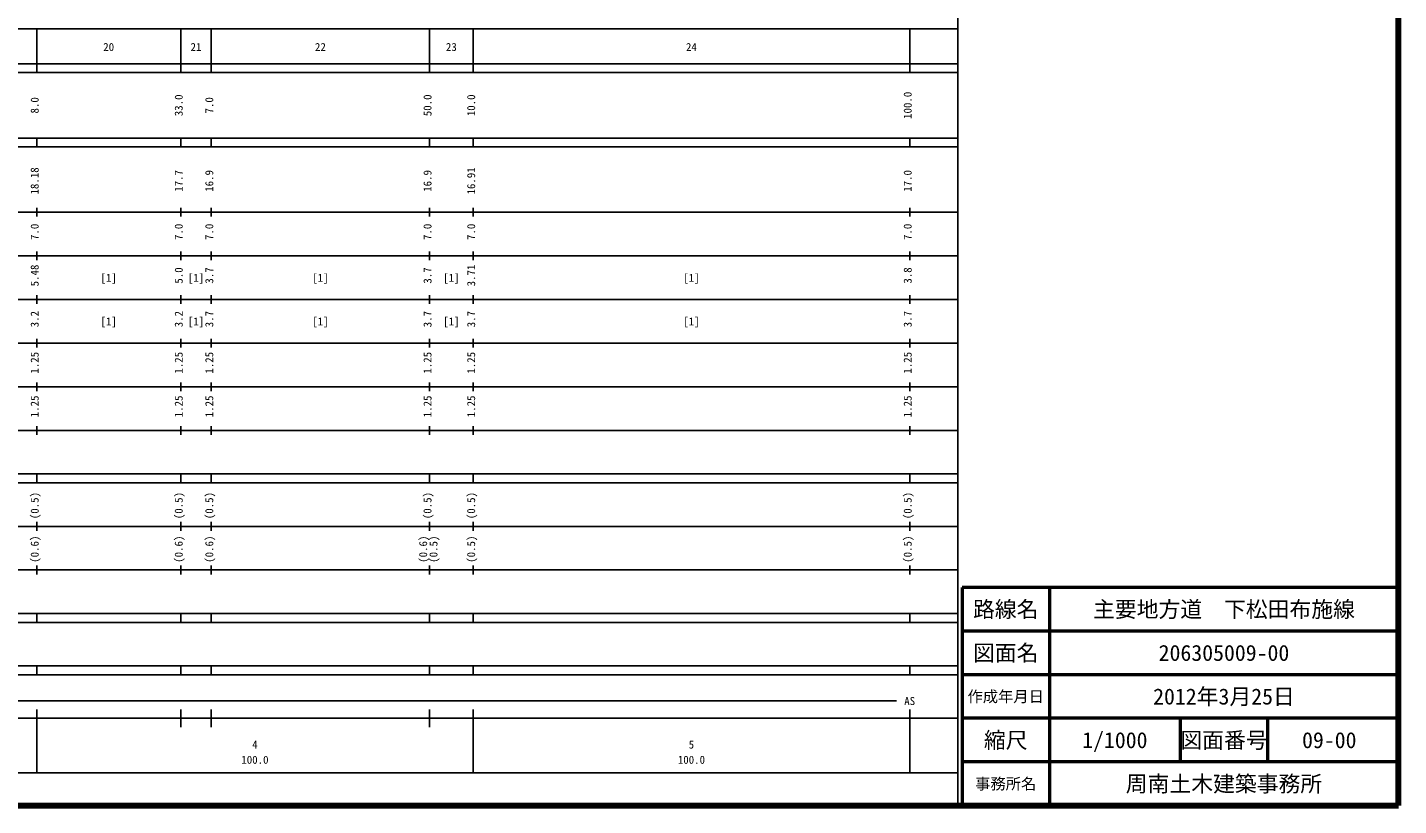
# Model space of a CAD drawing. Units: millimetres on the paper, enlarged 1000 times. Extents: x 40000 to 680000, y 20000 to 380000.
# Drawn here: x 365881 to 680000, y 20000 to 198357 of the extents above; entities that cross this region are included whole.
import ezdxf
from ezdxf.enums import TextEntityAlignment as Align

# ---------------------------------------------------------------- set-up
doc = ezdxf.new("R2010")
doc.units = ezdxf.units.MM
doc.header["$LTSCALE"] = 1000
for name, color, linetype, lineweight in [('M-TTL', 2, 'Continuous', 140), ('M-TTL-BAND', 7, 'Continuous', 25), ('M-TTL-FRAM', 2, 'Continuous', 50), ('M-TTL-LINE', 7, 'Continuous', 50)]:
    doc.layers.add(name, color=color, linetype=linetype, lineweight=lineweight)
doc.layers.add('M-TTL-TXT', color=7, linetype='Continuous')
doc.styles.add('ＭＳ ゴシック', font='')
doc.styles.get('ＭＳ ゴシック').set_extended_font_data('MS Gothic')

msp = doc.modelspace()

# ---------------------------------------------------------------- linework, layer by layer
at = {"layer": 'M-TTL'}
for p, q in [((680000, 20000), (680000, 380000)), ((40000, 20000), (680000, 20000))]:
    msp.add_line(p, q, dxfattribs=at)
at = {"layer": 'M-TTL-BAND'}
for p, q in [((579000, 20000), (579000, 370000)), ((68000, 198000), (579000, 198000)), ((368000, 188000), (368000, 198000)), ((401000, 188000), (401000, 198000)), ((408000, 188000), (408000, 198000)), ((458000, 188000), (458000, 198000)), ((468000, 188000), (468000, 198000)), ((568000, 188000), (568000, 198000)), ((40000, 190000), (579000, 190000)), ((40000, 188000), (579000, 188000)), ((40000, 173000), (579000, 173000)), ((368000, 171000), (368000, 173000)), ((401000, 171000), (401000, 173000)), ((408000, 171000), (408000, 173000)), ((458000, 171000), (458000, 173000)), ((468000, 171000), (468000, 173000)), ((568000, 171000), (568000, 173000)), ((40000, 171000), (579000, 171000)), ((40000, 156000), (579000, 156000)), ((368000, 155000), (368000, 157000)), ((401000, 155000), (401000, 157000)), ((408000, 155000), (408000, 157000)), ((458000, 155000), (458000, 157000)), ((468000, 155000), (468000, 157000)), ((568000, 155000), (568000, 157000)), ((46000, 146000), (579000, 146000)), ((368000, 145000), (368000, 147000)), ((401000, 145000), (401000, 147000)), ((408000, 145000), (408000, 147000)), ((458000, 145000), (458000, 147000)), ((468000, 145000), (468000, 147000)), ((568000, 145000), (568000, 147000)), ((52000, 136000), (579000, 136000)), ((368000, 135000), (368000, 137000)), ((401000, 135000), (401000, 137000)), ((408000, 135000), (408000, 137000)), ((458000, 135000), (458000, 137000)), ((468000, 135000), (468000, 137000)), ((568000, 135000), (568000, 137000)), ((46000, 126000), (579000, 126000)), ((368000, 125000), (368000, 127000)), ((401000, 125000), (401000, 127000)), ((408000, 125000), (408000, 127000)), ((458000, 125000), (458000, 127000)), ((468000, 125000), (468000, 127000)), ((568000, 125000), (568000, 127000)), ((368000, 115000), (368000, 117000)), ((401000, 115000), (401000, 117000)), ((408000, 115000), (408000, 117000)), ((458000, 115000), (458000, 117000)), ((468000, 115000), (468000, 117000)), ((568000, 115000), (568000, 117000)), ((52000, 116000), (579000, 116000)), ((368000, 105000), (368000, 107000)), ((401000, 105000), (401000, 107000)), ((408000, 105000), (408000, 107000)), ((458000, 105000), (458000, 107000)), ((468000, 105000), (468000, 107000)), ((568000, 105000), (568000, 107000)), ((46000, 106000), (579000, 106000)), ((40000, 96000), (579000, 96000)), ((368000, 94000), (368000, 96000)), ((401000, 94000), (401000, 96000)), ((408000, 94000), (408000, 96000)), ((458000, 94000), (458000, 96000)), ((468000, 94000), (468000, 96000)), ((568000, 94000), (568000, 96000)), ((40000, 94000), (579000, 94000)), ((368000, 83000), (368000, 85000)), ((401000, 83000), (401000, 85000)), ((408000, 83000), (408000, 85000)), ((458000, 83000), (458000, 85000)), ((468000, 83000), (468000, 85000)), ((568000, 83000), (568000, 85000)), ((49000, 84000), (579000, 84000)), ((40000, 74000), (579000, 74000)), ((368000, 73000), (368000, 75000)), ((401000, 73000), (401000, 75000)), ((408000, 73000), (408000, 75000)), ((458000, 73000), (458000, 75000)), ((468000, 73000), (468000, 75000)), ((568000, 73000), (568000, 75000)), ((40000, 64000), (579000, 64000)), ((368000, 62000), (368000, 64000)), ((401000, 62000), (401000, 64000)), ((408000, 62000), (408000, 64000)), ((458000, 62000), (458000, 64000)), ((468000, 62000), (468000, 64000)), ((568000, 62000), (568000, 64000)), ((40000, 62000), (579000, 62000)), ((40000, 52000), (579000, 52000)), ((368000, 50000), (368000, 52000)), ((401000, 50000), (401000, 52000)), ((408000, 50000), (408000, 52000)), ((458000, 50000), (458000, 52000)), ((468000, 50000), (468000, 52000)), ((568000, 50000), (568000, 52000)), ((40000, 50000), (579000, 50000)), ((71000, 44000), (565000, 44000)), ((368000, 27500), (368000, 42000)), ((401000, 38000), (401000, 42000)), ((408000, 38000), (408000, 42000)), ((458000, 38000), (458000, 42000)), ((468000, 27500), (468000, 42000)), ((568000, 27500), (568000, 42000)), ((40000, 40000), (579000, 40000)), ((68000, 27500), (579000, 27500))]:
    msp.add_line(p, q, dxfattribs=at)
at = {"layer": 'M-TTL-FRAM'}
for p, q in [((680000, 70000), (580000, 70000)), ((580000, 70000), (580000, 20000))]:
    msp.add_line(p, q, dxfattribs=at)
at = {"layer": 'M-TTL-LINE'}
for p, q in [((600000, 70000), (600000, 20000)), ((680000, 60000), (580000, 60000)), ((680000, 50000), (580000, 50000)), ((680000, 40000), (580000, 40000)), ((630000, 40000), (630000, 30000)), ((650000, 40000), (650000, 30000)), ((680000, 30000), (580000, 30000))]:
    msp.add_line(p, q, dxfattribs=at)

# ---------------------------------------------------------------- texts
at = {"layer": 'M-TTL-BAND', "style": 'ＭＳ ゴシック'}
for s, p in [('20', (384500, 192405)), ('21', (404500, 192405)), ('22', (433000, 192405)), ('23', (463000, 192405)), ('24', (518000, 192405)), ('[1]', (384500, 139500)), ('[1]', (404500, 139500)), ('[1]', (433000, 139500)), ('[1]', (463000, 139500)), ('[1]', (518000, 139500)), ('[1]', (384500, 129500)), ('[1]', (404500, 129500)), ('[1]', (433000, 129500)), ('[1]', (463000, 129500)), ('[1]', (518000, 129500)), ('AS', (568000, 42500)), ('4', (418000, 32523)), ('5', (518000, 32523)), ('100.0', (418000, 29033)), ('100.0', (518000, 29033))]:
    msp.add_text(s, height=1833, dxfattribs=at).set_placement(p, align=Align.BOTTOM_CENTER)
for s, p in [('8.0', (369000, 180500)), ('33.0', (402000, 180500)), ('7.0', (409000, 180500)), ('50.0', (459000, 180500)), ('10.0', (469000, 180500)), ('100.0', (569000, 180500)), ('18.18', (369000, 163174)), ('17.7', (402000, 163174)), ('16.9', (409000, 163174)), ('16.9', (459000, 163174)), ('16.91', (469000, 163174)), ('17.0', (569000, 163174)), ('7.0', (369000, 151500)), ('7.0', (402000, 151500)), ('7.0', (409000, 151500)), ('7.0', (459000, 151500)), ('7.0', (469000, 151500)), ('7.0', (569000, 151500)), ('5.48', (369000, 141500)), ('5.0', (402000, 141500)), ('3.7', (409000, 141500)), ('3.7', (459000, 141500)), ('3.71', (469000, 141500)), ('3.8', (569000, 141500)), ('3.2', (369000, 131500)), ('3.2', (402000, 131500)), ('3.7', (409000, 131500)), ('3.7', (459000, 131500)), ('3.7', (469000, 131500)), ('3.7', (569000, 131500)), ('1.25', (369000, 121500)), ('1.25', (402000, 121500)), ('1.25', (409000, 121500)), ('1.25', (459000, 121500)), ('1.25', (469000, 121500)), ('1.25', (569000, 121500)), ('1.25', (369000, 111500)), ('1.25', (402000, 111500)), ('1.25', (409000, 111500)), ('1.25', (459000, 111500)), ('1.25', (469000, 111500)), ('1.25', (569000, 111500)), ('(0.5)', (369000, 88764)), ('(0.5)', (402000, 88764)), ('(0.5)', (409000, 88764)), ('(0.5)', (459000, 88764)), ('(0.5)', (469000, 88764)), ('(0.5)', (569000, 88764)), ('(0.6)', (369000, 78764)), ('(0.6)', (402000, 78764)), ('(0.6)', (409000, 78764)), ('(0.6)', (458000, 78764)), ('(0.5)', (460370, 78764)), ('(0.5)', (469000, 78764)), ('(0.5)', (569000, 78764))]:
    msp.add_text(s, height=1833, rotation=90, dxfattribs=at).set_placement(p, align=Align.BOTTOM_CENTER)
at = {"layer": 'M-TTL-TXT', "style": 'ＭＳ ゴシック'}
for s, height, p in [('路線名', 3666, (590000, 65000)), ('路線名', 3666, (590000, 65000)), ('主要地方道\u3000下松田布施線', 3666, (640000, 65000)), ('図面名', 3666, (590000, 55000)), ('図面名', 3666, (590000, 55000)), ('206305009-00', 3666, (640000, 55000)), ('2012年3月25日', 3666, (640000, 45000)), ('作成年月日', 2566, (590000, 45000)), ('作成年月日', 2566, (590000, 45000)), ('縮尺', 3666, (590000, 35000)), ('縮尺', 3666, (590000, 35000)), ('1/1000', 3666, (615000, 35000)), ('図面番号', 3666, (640000, 35000)), ('図面番号', 3666, (640000, 35000)), ('09-00', 3666, (664125, 35000)), ('事務所名', 2566, (590000, 25000)), ('事務所名', 2566, (590000, 25000)), ('周南土木建築事務所', 3666, (640000, 25000))]:
    msp.add_text(s, height=height, dxfattribs=at).set_placement(p, align=Align.MIDDLE_CENTER)

doc.saveas('drawing.dxf')
